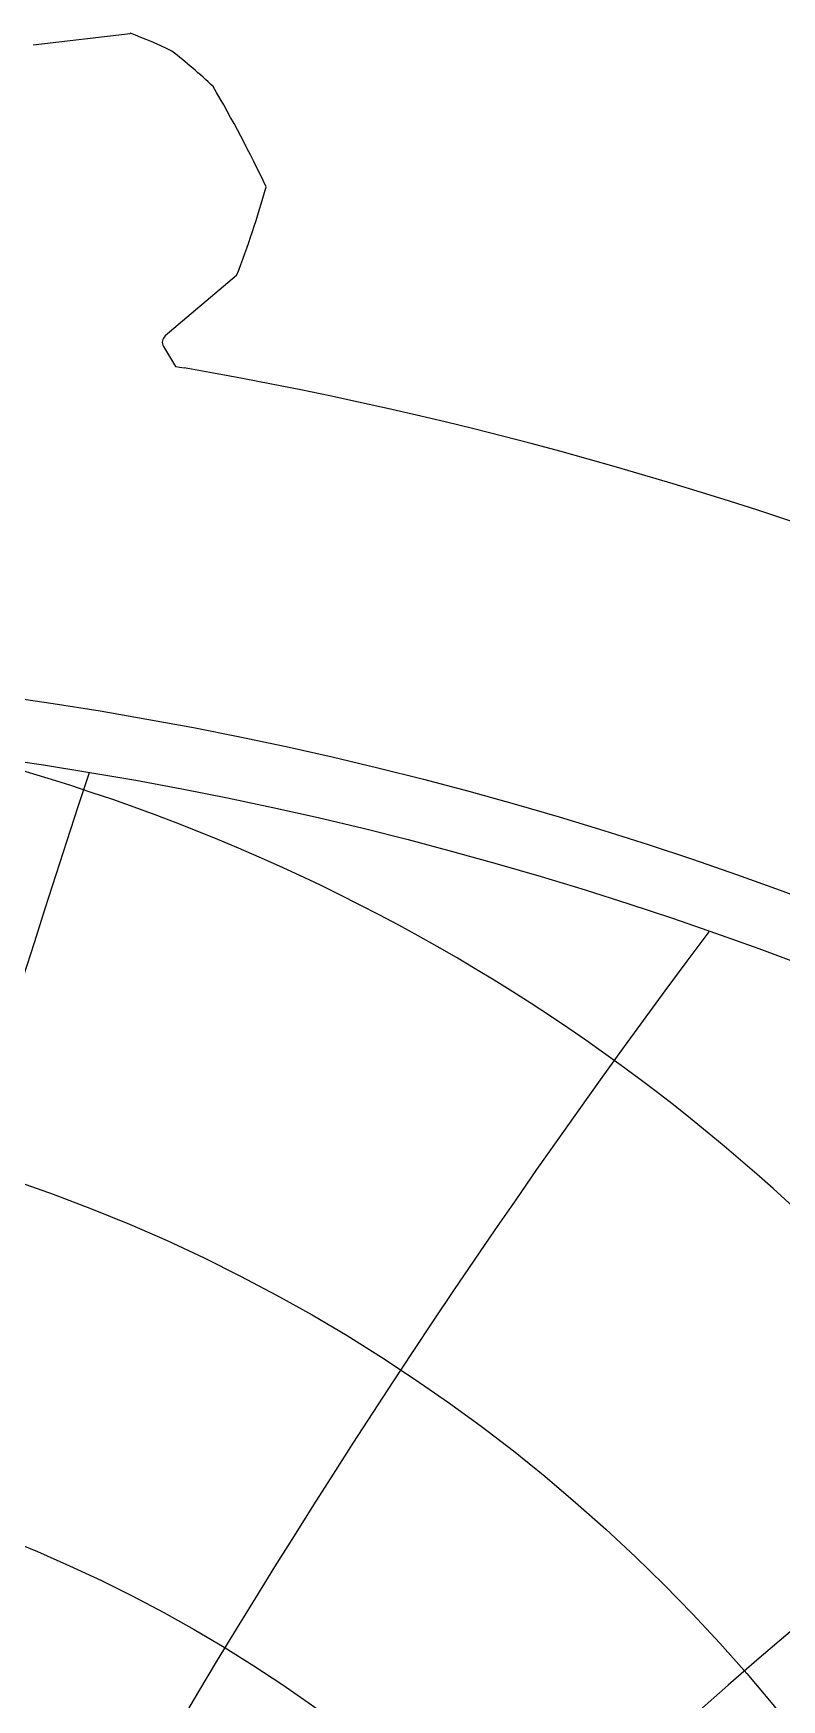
# Model space of a CAD drawing. Header units: millimetres. Extents: x -76 to 76, y -76 to 86.
# Drawn here: x 10.23 to 23.94, y 50.5 to 81.01 of the extents above; entities that cross this region are included whole.
import ezdxf

# ---------------------------------------------------------------- set-up
doc = ezdxf.new("R2010")
doc.units = ezdxf.units.MM
for name, color, linetype in [('CUT_OUTER', 1, 'Continuous'), ('ENGRAVE', 7, 'Continuous'), ('ENGRAVE_FINE', 8, 'Continuous'), ('GUIDE', 3, 'Continuous')]:
    doc.layers.add(name, color=color, linetype=linetype)

msp = doc.modelspace()

# ---------------------------------------------------------------- linework, layer by layer
at = {"layer": 'CUT_OUTER'}
for points in [[(10.2292, 80.7981), (12.0041, 81.0072), (12.008, 81.0074)], [(13.9542, 76.5739), (13.9517, 76.5716), (12.6458, 75.4668)], [(12.614, 75.275), (12.8344, 74.9081), (12.9931, 74.8811)]]:
    msp.add_lwpolyline(points, dxfattribs=at)
for centre, radius, start, end in [((9.2968, 73.6381), 7.8522, 63.78939, 69.80108), ((6.7605, 72.914), 9.8188, 46.48048, 52.30111), ((-5.5325, 68.7753), 22.1319, 25.19148, 30.57781), ((-1.7841, 82.7181), 16.8952, 338.67454, 344.47392), ((12.7426, 75.3523), 0.15, 130.22942, 210.98745), ((0.0015, 0.0052), 75.9946, 54.04621, 80.156711)]:
    msp.add_arc(centre, radius, start, end, dxfattribs=at)
at = {"layer": 'ENGRAVE'}
for centre, radius in [((0, 0), 68.4), ((0, 30.813), 30.813), ((0, 28.8188), 26.4723)]:
    msp.add_circle(centre, radius, dxfattribs=at)
for centre, radius, start, end in [((0, 33.2996), 35.6461, 104.43657, 75.56343), ((0, 36.4224), 41.1283, 146.34303, 33.65697)]:
    msp.add_arc(centre, radius, start, end, dxfattribs=at)
at = {"layer": 'ENGRAVE_FINE'}
for centre, radius, start, end in [((313.8692, -32.5302), 318.7111, 161.714122, 176.743407), ((313.8692, -32.5302), 318.7111, 161.714122, 176.743407), ((152.0553, -32.5302), 161.8139, 143.130502, 173.441977), ((152.0553, -32.5302), 161.8139, 143.130502, 173.441977), ((-95.8579, -32.5302), 110.6872, 9.951474, 56.069558), ((-95.8579, -32.5302), 110.6872, 9.951474, 56.069558), ((95.8579, -32.5302), 110.6872, 123.930442, 170.048526), ((95.8579, -32.5302), 110.6872, 123.930442, 170.048526), ((-65.9559, -32.5302), 86.0994, 13.489072, 76.236453), ((-65.9559, -32.5302), 86.0994, 13.489072, 76.236453), ((65.9559, -32.5302), 86.0994, 103.763547, 166.510928), ((65.9559, -32.5302), 86.0994, 103.763547, 166.510928)]:
    msp.add_arc(centre, radius, start, end, dxfattribs=at)
at = {"layer": 'GUIDE'}
msp.add_circle((0, 0), 69.54, dxfattribs=at)

doc.saveas('drawing.dxf')
